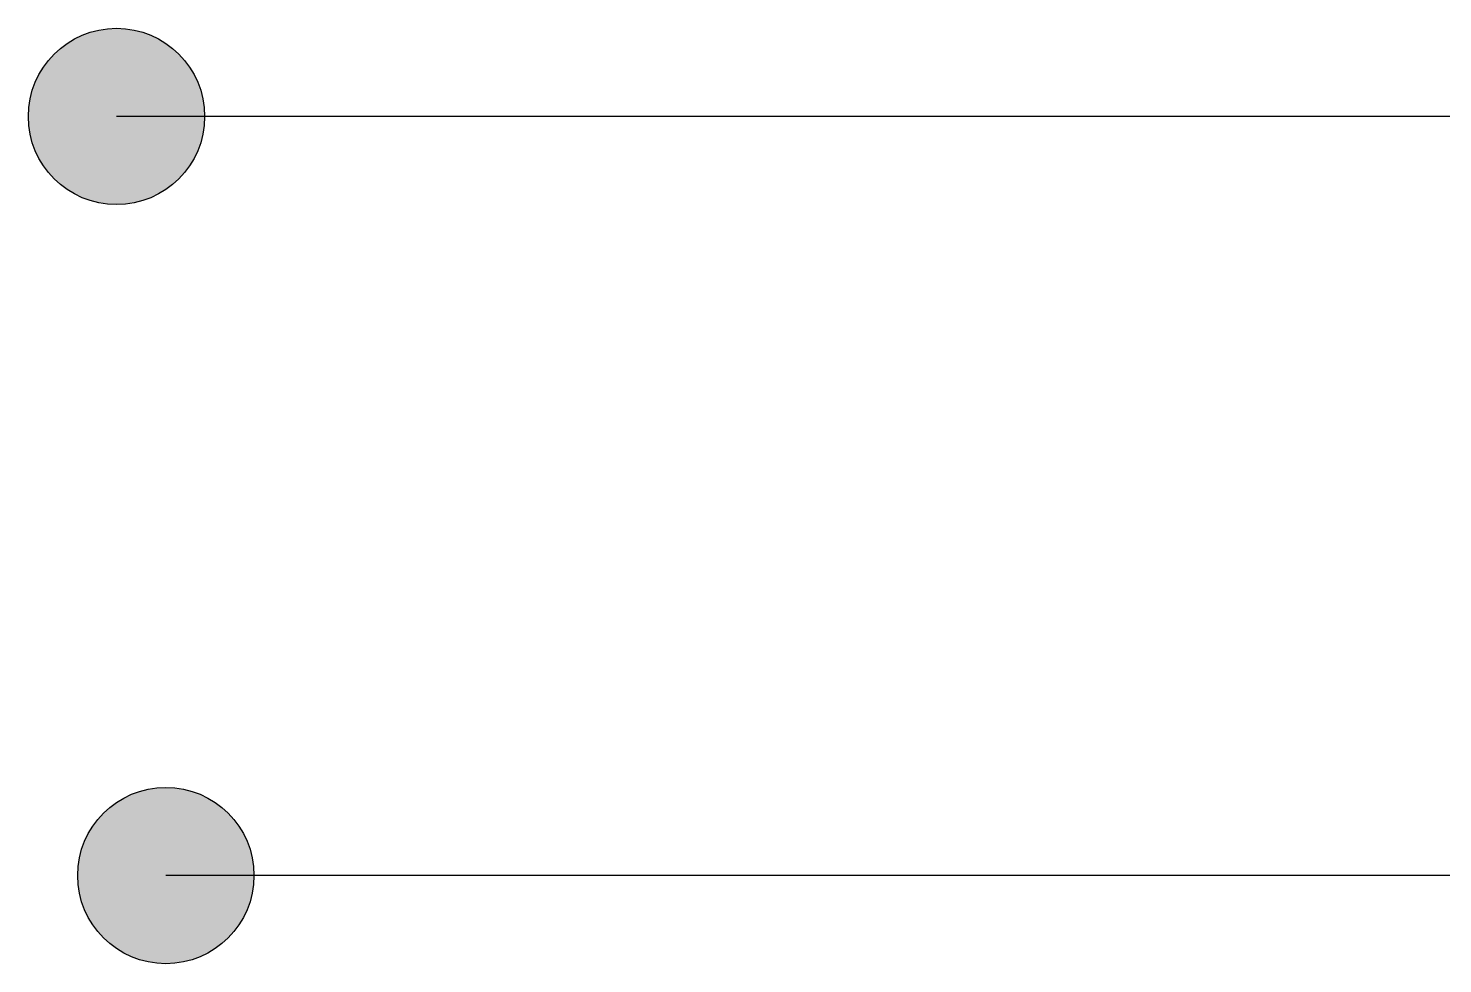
# Model space of a CAD drawing. Header units: inches. Extents: x 2832 to 8547, y -592 to 860.
# Drawn here: x 8046 to 8096.1, y 534.6 to 567.7 of the extents above; entities that cross this region are included whole.
import ezdxf
from ezdxf.enums import TextEntityAlignment as Align

# ---------------------------------------------------------------- set-up
doc = ezdxf.new("R2010")
doc.units = ezdxf.units.IN
doc.header["$LTSCALE"] = 5
doc.header["$MEASUREMENT"] = 0
doc.styles.add('ARIAL Variable', font='arial.ttf', dxfattribs={"width": 0.75})

# ---------------------------------------------------------------- blocks, each defined once
blk = doc.blocks.new('*U665')
at = {"transparency": 33554687}
h = blk.add_hatch(color=1, dxfattribs=at)
h.dxf.hatch_style = 1
edge = h.paths.add_edge_path()
edge.add_arc((-0.93998, 0), 0.03124, 0, 360)
at = {"color": 1}
blk.add_line((-0.43439, 0), (-0.93998, 0), dxfattribs=at)
blk.add_circle((-0.93998, 0), 0.03124, dxfattribs=at)
at = {"color": 1, "style": 'ARIAL Variable', "width": 0.75}
blk.add_attdef('ELEV', text='', height=0.125, dxfattribs=at).set_placement((0, 0), align=Align.MIDDLE_CENTER)
blk = doc.blocks.new('*U866')
at = {"transparency": 33554687}
h = blk.add_hatch(color=1, dxfattribs=at)
h.dxf.hatch_style = 1
edge = h.paths.add_edge_path()
edge.add_arc((-0.93998, 0), 0.03124, 0, 360)
at = {"color": 1}
blk.add_line((-0.43439, 0), (-0.93998, 0), dxfattribs=at)
blk.add_circle((-0.93998, 0), 0.03124, dxfattribs=at)
at = {"color": 1, "style": 'ARIAL Variable', "width": 0.75}
blk.add_attdef('ELEV', text='', height=0.125, dxfattribs=at).set_placement((0, 0), align=Align.MIDDLE_CENTER)

msp = doc.modelspace()

# ---------------------------------------------------------------- block references
at = {"xscale": 100, "yscale": 100, "zscale": 100}
for name, p in [('*U866', (8143.09149, 564.58525)), ('*U665', (8144.84018, 537.68471))]:
    msp.add_blockref(name, p, dxfattribs=at)

doc.saveas('drawing.dxf')
